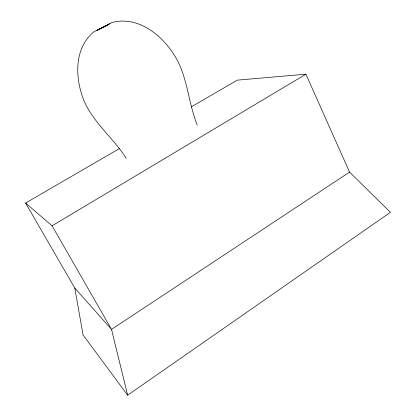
<?xml version="1.0" encoding="UTF-8"?>
<svg xmlns="http://www.w3.org/2000/svg" width="416" height="416" viewBox="0 0 416 416"><rect width="100%" height="100%" fill="white"/><g stroke="black" fill="none" stroke-linecap="round" stroke-linejoin="round"><path stroke-width="0.62" d="M119.361 148.606L25.574 203.044L74.786 288.018L83.07 335.005L127.644 395.2L390.426 212.316L349.544 172.099L305.906 74.178L237.302 80.142L191.251 106.876M349.544 172.099L111.519 329.394L127.644 395.2M25.574 203.044L52.078 225.815L305.906 74.178M103.693 27.097L109.959 23.748M108.176 24.7L96.98 30.41L103.126 27.404L98.977 29.422M74.786 288.018L111.519 329.394L52.078 225.815M126.272 158.418C113.381 137.764 92.836 122.59 83.58 99.627C74.937 77.574 74.038 48.142 93.922 31.793L112.065 22.485C137.02 15.834 160.498 33.784 173.415 53.732L174.231 54.99C187.751 76.19 187.912 102.138 197.272 124.998"/></g></svg>
